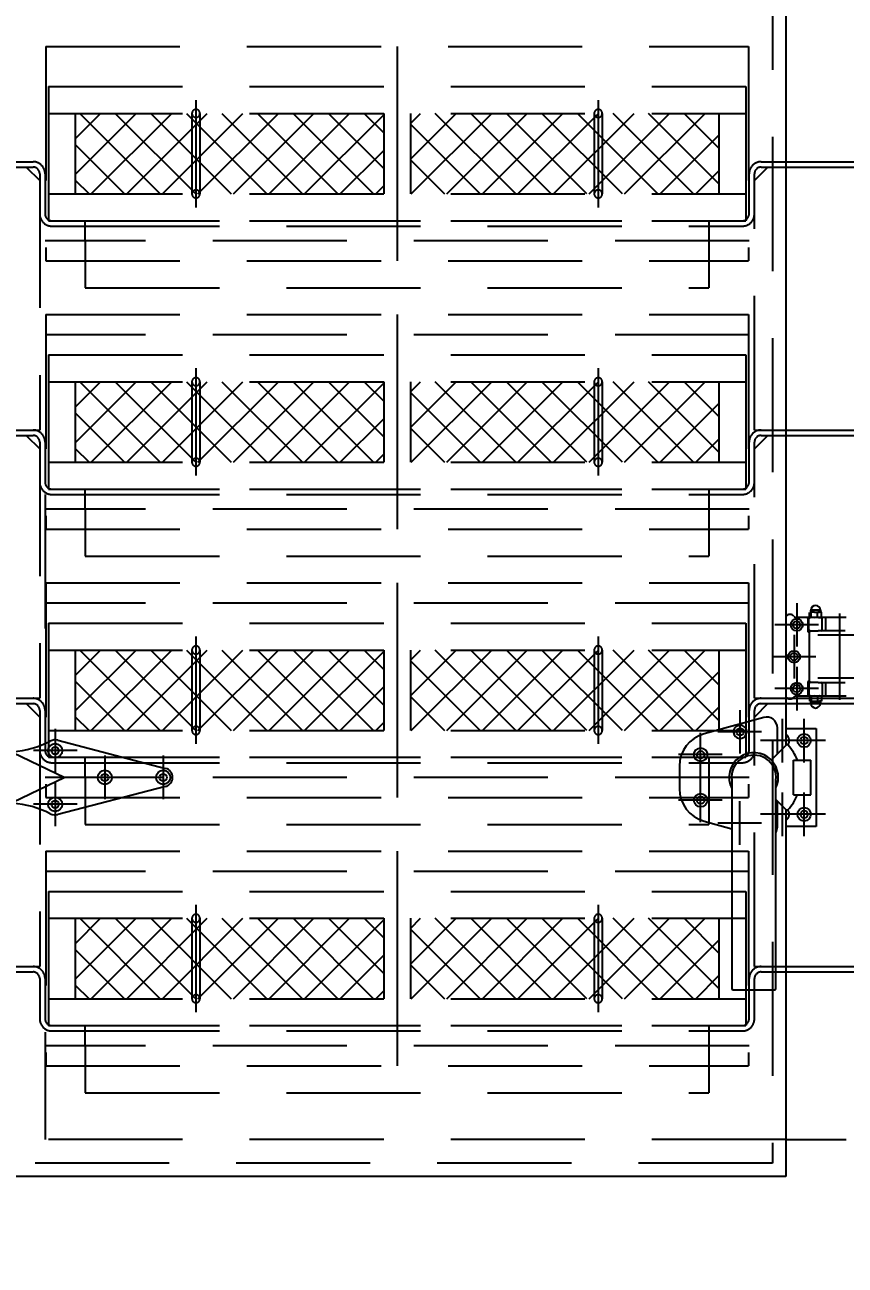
# Model space of a CAD drawing. Header units: inches. Extents: x -500 to 11380, y -200 to 8200.
# Drawn here: x 2205 to 2817, y 4965 to 5889 of the extents above; entities that cross this region are included whole.
import ezdxf

# ---------------------------------------------------------------- set-up
doc = ezdxf.new("R2010")
doc.units = ezdxf.units.IN
doc.header["$LTSCALE"] = 200
doc.linetypes.add('CENTER', pattern=[2, 1.25, -0.25, 0.25, -0.25])
doc.linetypes.add('DASHED', pattern=[0.75, 0.5, -0.25])
for name, color, linetype in [('1轮廓实线层', 7, 'Continuous'), ('3中心线层', 1, 'CENTER'), ('4虚线层', 6, 'DASHED'), ('7标注层', 4, 'Continuous')]:
    doc.layers.add(name, color=color, linetype=linetype)
doc.styles.add('TH_GBDIM', font='romans.shx', dxfattribs={"width": 0.8, "bigfont": 'gbcbig.shx'})
doc.dimstyles.new('TH_GBDIM', dxfattribs={"dimscale": 20, "dimtxt": 3.5, "dimasz": 2.5, "dimexe": 2, "dimexo": 0, "dimgap": 1.5, "dimtad": 1, "dimdec": 1, "dimdsep": 46, "dimtxsty": 'TH_GBDIM', "dimcen": 2.5, "dimclrd": 130, "dimclre": 130, "dimclrt": 3, "dimadec": 0, "dimazin": 2, "dimtfac": 0.714286, "dimtdec": 1, "dimtmove": 0, "dimatfit": 3, "dimfxl": 0, "dimtzin": 0, "dimlwd": -1, "dimlwe": -1, "dimarcsym": 0})

# ---------------------------------------------------------------- blocks, each defined once
blk = doc.blocks.new('*D5')
at = {"layer": '7标注层', "color": 130, "transparency": 16777216}
for p, q in [((2559.97, 7188.32), (3967.33, 7188.32)), ((3927.33, 7138.32), (3927.33, 2828.32)), ((3429.97, 2778.32), (3967.33, 2778.32))]:
    blk.add_line(p, q, dxfattribs=at)
for points in [[(3919, 7138.32), (3935.66, 7138.32), (3927.33, 7188.32)], [(3919, 2828.32), (3935.66, 2828.32), (3927.33, 2778.32)]]:
    blk.add_solid(points, dxfattribs=at)
at = {"layer": 'Defpoints', "color": 0, "transparency": 16777216}
for p in [(2559.97, 7188.32), (3429.97, 2778.32), (3927.33, 2778.32)]:
    blk.add_point(p, dxfattribs=at)
at = {"layer": '7标注层', "color": 3, "transparency": 16777216, "insert": (3862.33, 4983.32), "char_height": 70, "attachment_point": 5, "rotation": 90, "style": 'TH_GBDIM'}
blk.add_mtext('4410', dxfattribs=at)

msp = doc.modelspace()

# ---------------------------------------------------------------- hatches: boundary and pattern name
at = {"layer": '4虚线层'}
h = msp.add_hatch(dxfattribs=at)
h.set_pattern_fill('多孔材料', color=256, scale=15)
h.set_pattern_definition([(45, (2081.204, 5351.455), (-13.25825, 13.25825), []), (135, (2081.204, 5351.455), (-13.25825, -13.25825), [])])
h.paths.add_polyline_path([(2242.47, 5823.32), (2242.47, 5763.32), (2472.47, 5763.32), (2472.47, 5823.32)])
h.paths.add_polyline_path([(2492.47, 5823.32), (2492.47, 5763.32), (2722.47, 5763.32), (2722.47, 5823.32)])
h = msp.add_hatch(dxfattribs=at)
h.set_pattern_fill('多孔材料', color=256, scale=15)
h.set_pattern_definition([(45, (2081.204, 5151.455), (-13.25825, 13.25825), []), (135, (2081.204, 5151.455), (-13.25825, -13.25825), [])])
h.paths.add_polyline_path([(2242.47, 5623.32), (2242.47, 5563.32), (2472.47, 5563.32), (2472.47, 5623.32)])
h.paths.add_polyline_path([(2492.47, 5623.32), (2492.47, 5563.32), (2722.47, 5563.32), (2722.47, 5623.32)])
h = msp.add_hatch(dxfattribs=at)
h.set_pattern_fill('多孔材料', color=256, scale=15)
h.set_pattern_definition([(45, (2081.204, 4951.455), (-13.25825, 13.25825), []), (135, (2081.204, 4951.455), (-13.25825, -13.25825), [])])
h.paths.add_polyline_path([(2242.47, 5423.32), (2242.47, 5363.32), (2472.47, 5363.32), (2472.47, 5423.32)])
h.paths.add_polyline_path([(2492.47, 5423.32), (2492.47, 5363.32), (2722.47, 5363.32), (2722.47, 5423.32)])
h = msp.add_hatch(dxfattribs=at)
h.set_pattern_fill('多孔材料', color=256, scale=15)
h.set_pattern_definition([(45, (2081.204, 4751.455), (-13.25825, 13.25825), []), (135, (2081.204, 4751.455), (-13.25825, -13.25825), [])])
h.paths.add_polyline_path([(2242.47, 5223.32), (2242.47, 5163.32), (2472.47, 5163.32), (2472.47, 5223.32)])
h.paths.add_polyline_path([(2492.47, 5223.32), (2492.47, 5163.32), (2722.47, 5163.32), (2722.47, 5223.32)])

# ---------------------------------------------------------------- linework, layer by layer
at = {"layer": '1轮廓实线层', "color": 0}
for p, q in [((2772.47, 6244.37), (2772.47, 5352.26)), ((2788.82, 5447.57), (2780.62, 5447.57)), ((2788.82, 5446.87), (2788.82, 5447.57)), ((2790.22, 5447.57), (2788.82, 5447.57)), ((2788.82, 5446.87), (2788.82, 5436.87)), ((2789.52, 5438.27), (2789.52, 5446.87)), ((2790.02, 5447.79), (2790.02, 5451.34)), ((2798.81, 5447.57), (2790.22, 5447.57)), ((2790.32, 5451.49), (2790.52, 5451.57)), ((2790.52, 5447.57), (2790.32, 5447.64)), ((2790.7, 5451.57), (2790.34, 5451.45)), ((2790.34, 5447.68), (2790.7, 5447.57)), ((2790.7, 5451.57), (2790.52, 5451.57)), ((2791.37, 5451.34), (2790.7, 5451.57)), ((2793.62, 5451.57), (2790.7, 5451.57)), ((2790.7, 5447.57), (2791.37, 5447.79)), ((2790.92, 5451.57), (2790.92, 5452.97)), ((2798.12, 5452.97), (2790.92, 5452.97)), ((2793.62, 5451.57), (2791.37, 5451.34)), ((2791.37, 5447.79), (2791.37, 5451.34)), ((2791.37, 5447.79), (2793.62, 5447.57)), ((2795.87, 5451.34), (2793.62, 5451.57)), ((2793.62, 5451.57), (2797.44, 5451.57)), ((2793.62, 5447.57), (2795.87, 5447.79)), ((2795.87, 5447.79), (2795.87, 5451.34)), ((2798.52, 5451.57), (2797.44, 5451.57)), ((2798.12, 5452.97), (2798.12, 5451.57)), ((2798.52, 5451.57), (2798.72, 5451.49)), ((2798.72, 5447.64), (2798.52, 5447.57)), ((2798.7, 5451.45), (2799.02, 5451.34)), ((2799.02, 5447.79), (2798.7, 5447.68)), ((2800.78, 5447.57), (2798.81, 5447.57)), ((2799.02, 5447.79), (2799.02, 5451.34)), ((2799.51, 5438.27), (2799.51, 5446.87)), ((2802.18, 5447.57), (2800.78, 5447.57)), ((2802.18, 5446.87), (2802.18, 5447.57)), ((2817.47, 5447.57), (2802.18, 5447.57)), ((2802.18, 5438.27), (2802.18, 5446.87)), ((2790.22, 5437.57), (2796.54, 5437.57)), ((2816.63, 5437.57), (2796.54, 5437.57)), ((2788.82, 5436.87), (2790.02, 5436.87)), ((2790.02, 5399.77), (2790.02, 5436.87)), ((2788.82, 5399.77), (2788.82, 5389.77)), ((2790.02, 5399.77), (2788.82, 5399.77)), ((2789.52, 5398.37), (2789.52, 5389.77)), ((2796.54, 5399.07), (2790.22, 5399.07)), ((2796.54, 5399.07), (2816.63, 5399.07)), ((2799.51, 5398.37), (2799.51, 5389.77)), ((2802.18, 5389.77), (2802.18, 5398.37)), ((2780.62, 5389.07), (2788.82, 5389.07)), ((2789.52, 5389.77), (2788.82, 5389.77)), ((2788.82, 5389.77), (2788.82, 5389.07)), ((2788.82, 5389.07), (2790.22, 5389.07)), ((2790.02, 5388.84), (2790.02, 5385.29)), ((2790.22, 5389.07), (2798.81, 5389.07)), ((2790.32, 5388.99), (2790.52, 5389.07)), ((2790.52, 5385.07), (2790.32, 5385.14)), ((2790.7, 5389.07), (2790.34, 5388.95)), ((2790.34, 5385.18), (2790.7, 5385.07)), ((2790.52, 5385.07), (2790.7, 5385.07)), ((2791.37, 5388.84), (2790.7, 5389.07)), ((2790.7, 5385.07), (2791.37, 5385.29)), ((2790.7, 5385.07), (2793.62, 5385.07)), ((2790.92, 5383.67), (2790.92, 5385.07)), ((2790.92, 5383.67), (2792.06, 5383.67)), ((2793.62, 5389.07), (2791.37, 5388.84)), ((2791.37, 5388.84), (2791.37, 5385.29)), ((2791.37, 5385.29), (2793.62, 5385.07)), ((2792.06, 5383.67), (2798.12, 5383.67)), ((2795.87, 5388.84), (2793.62, 5389.07)), ((2793.62, 5385.07), (2795.87, 5385.29)), ((2793.62, 5385.07), (2797.44, 5385.07)), ((2795.87, 5388.84), (2795.87, 5385.29)), ((2798.52, 5385.07), (2797.44, 5385.07)), ((2798.12, 5385.07), (2798.12, 5383.67)), ((2798.52, 5389.07), (2798.72, 5388.99)), ((2798.72, 5385.14), (2798.52, 5385.07)), ((2798.7, 5388.95), (2799.02, 5388.84)), ((2799.02, 5385.29), (2798.7, 5385.18)), ((2798.81, 5389.07), (2800.78, 5389.07)), ((2799.02, 5388.84), (2799.02, 5385.29)), ((2800.78, 5389.07), (2802.18, 5389.07)), ((2802.18, 5389.07), (2802.18, 5389.77)), ((2802.18, 5389.07), (2817.47, 5389.07)), ((2755.91, 5373.04), (2711.42, 5360.86)), ((2766.02, 5345.82), (2766.02, 5365.33)), ((2772.47, 5364.82), (2794.97, 5364.82)), ((2794.97, 5364.82), (2794.97, 5291.82)), ((2229.55, 5356.06), (2309.79, 5335.09)), ((2195.86, 5346.99), (2234.64, 5328.32)), ((2772.55, 5352.35), (2761.41, 5341.21)), ((2693.02, 5336.74), (2693.02, 5319.89)), ((2777.97, 5341.32), (2790.97, 5341.32)), ((2777.97, 5315.32), (2777.97, 5341.32)), ((2790.97, 5315.32), (2790.97, 5341.32)), ((2234.64, 5328.32), (2195.86, 5309.64)), ((2732.01, 5326.19), (2732.02, 5326.06)), ((2309.79, 5321.54), (2229.55, 5300.58)), ((2732.02, 5326.06), (2732.02, 5170.94)), ((2765.02, 5170.94), (2765.02, 5326.06)), ((2765.02, 5311.82), (2772.55, 5304.28)), ((2766.02, 5291.3), (2766.02, 5310.82)), ((2777.97, 5315.32), (2790.97, 5315.32)), ((2772.47, 5304.37), (2772.47, 5030.82)), ((2788.57, 5301.71), (2788.57, 5299.92)), ((2711.42, 5295.78), (2732.02, 5290.13)), ((2794.97, 5291.82), (2772.47, 5291.82)), ((2733.02, 5169.94), (2764.02, 5169.94)), ((2772.47, 5058.32), (2817.47, 5058.32)), ((2772.47, 5030.82), (2192.47, 5030.82))]:
    msp.add_line(p, q, dxfattribs=at)
for centre, radius in [((2780.47, 5442.07), 4.5), ((2780.47, 5442.07), 2.75), ((2778.47, 5418.32), 4.5), ((2778.47, 5418.32), 2.75), ((2780.47, 5394.57), 4.5), ((2780.47, 5394.57), 2.75), ((2738.27, 5362.32), 2.75), ((2785.97, 5355.82), 5), ((2785.97, 5355.82), 2.75), ((2227.52, 5348.32), 5.3), ((2227.52, 5348.32), 2.75), ((2708.83, 5345.32), 5), ((2708.83, 5345.32), 2.75), ((2264.52, 5328.32), 5.3), ((2264.52, 5328.32), 2.75), ((2308.02, 5328.32), 5.3), ((2308.02, 5328.32), 2.75), ((2227.52, 5308.32), 5.3), ((2227.52, 5308.32), 2.75), ((2708.83, 5311.32), 5), ((2708.83, 5311.32), 2.75), ((2785.97, 5300.82), 5), ((2785.97, 5300.82), 2.75)]:
    msp.add_circle(centre, radius, dxfattribs=at)
for centre, radius, start, end in [((2794.52, 5452.97), 3.6, 0, 180), ((2775.48, 5445.82), 4, 42.73211, 138.92329), ((2780.62, 5450.57), 3, 222.73211, 270), ((2790.22, 5446.87), 0.7, 90, 180), ((2798.81, 5446.87), 0.699, 359.94313, 89.93477), ((2790.22, 5438.27), 0.7, 180, 270), ((2790.72, 5436.87), 0.7, 90, 180), ((2798.81, 5438.26), 0.699, 270.06523, 0.05687), ((2790.22, 5398.37), 0.7, 90, 180), ((2790.72, 5399.77), 0.7, 180, 270), ((2798.81, 5398.37), 0.699, 359.94313, 89.93477), ((2775.48, 5390.82), 4, 221.07671, 317.26789), ((2780.62, 5386.07), 3, 90, 137.26789), ((2790.22, 5389.77), 0.7, 180, 270), ((2794.52, 5383.67), 3.6, 180, 0), ((2798.81, 5389.76), 0.699, 270.06523, 0.06662), ((2758.02, 5365.33), 8, 0, 105.32151), ((2738.27, 5362.32), 5, 125.66757, 84.97545), ((2191.63, 5417.57), 70, 273.42823, 297.39936), ((2227.52, 5348.32), 8, 75.35676, 117.39936), ((2718.02, 5336.74), 25, 105.32151, 180), ((2769.97, 5355.82), 5, 318.81546, 59.99978), ((2769.97, 5355.82), 2.75, 335.38086, 24.61914), ((2748.52, 5328.32), 18.48, 45, 206.78207), ((2748.52, 5328.32), 16.64, 352.66867, 187.33133), ((2773.26, 5351.64), 1, 43.31459, 135), ((2748.52, 5328.32), 35, 21.80375, 43.31459), ((2748.52, 5328.32), 18.22, 334.89813, 41.85391), ((2308.02, 5328.32), 7, 284.64324, 75.35676), ((2718.02, 5319.89), 25, 180, 254.67849), ((2191.63, 5239.07), 70, 62.60064, 86.57177), ((2748.52, 5328.32), 35, 316.68541, 338.19625), ((2227.52, 5308.32), 8, 242.60064, 284.64324), ((2769.97, 5300.82), 5, 300.00022, 41.18476), ((2769.97, 5300.82), 2.75, 335.38086, 24.61914), ((2773.26, 5304.99), 1, 225, 316.68541), ((2758.02, 5291.3), 8, 331.04498, 0), ((2733.02, 5170.94), 1, 180, 270), ((2764.02, 5170.94), 1, 270, 0)]:
    msp.add_arc(centre, radius, start, end, dxfattribs=at)
at = {"layer": '1轮廓实线层', "color": 0, "extrusion": (0, 0, -1)}
for centre, major_axis, start_param, end_param in [((2800.78, 5438.27), (1.4, 0), 0, 0.523599), ((2800.78, 5398.37), (-1.4, 0), 2.617994, 3.141593)]:
    msp.add_ellipse(centre, major_axis=major_axis, ratio=0.99788, start_param=start_param, end_param=end_param, dxfattribs=at)
at = {"layer": '1轮廓实线层', "color": 0}
for points, knots in [([(2797.44, 5451.57), (2797.05, 5451.54), (2796.52, 5451.51), (2796, 5451.37), (2795.87, 5451.34)], [0, 0, 0, 0, 0.746922, 1, 1, 1, 1]), ([(2795.87, 5447.79), (2796, 5447.76), (2796.52, 5447.62), (2797.05, 5447.59), (2797.44, 5447.57)], [0, 0, 0, 0, 0.25307, 1, 1, 1, 1]), ([(2799.02, 5451.34), (2799.01, 5451.34), (2798.49, 5451.48), (2797.96, 5451.52), (2797.44, 5451.57)], [0, 0, 0, 0, 0.027012, 1, 1, 1, 1]), ([(2797.44, 5447.57), (2797.96, 5447.61), (2798.49, 5447.65), (2799.01, 5447.79), (2799.02, 5447.79)], [0, 0, 0, 0, 0.972988, 1, 1, 1, 1]), ([(2797.44, 5389.07), (2796.93, 5389.02), (2796.4, 5388.98), (2795.88, 5388.84), (2795.87, 5388.84)], [0, 0, 0, 0, 0.973025, 1, 1, 1, 1]), ([(2795.87, 5385.29), (2795.88, 5385.29), (2796.4, 5385.15), (2796.93, 5385.11), (2797.44, 5385.07)], [0, 0, 0, 0, 0.026975, 1, 1, 1, 1]), ([(2799.02, 5388.84), (2798.89, 5388.87), (2798.37, 5389.01), (2797.84, 5389.04), (2797.44, 5389.07)], [0, 0, 0, 0, 0.25306, 1, 1, 1, 1]), ([(2797.44, 5385.07), (2797.84, 5385.09), (2798.37, 5385.12), (2798.89, 5385.26), (2799.02, 5385.29)], [0, 0, 0, 0, 0.746947, 1, 1, 1, 1]), ([(2735.36, 5366.38), (2735.39, 5366.4), (2735.83, 5366.7), (2736.85, 5367.12), (2737.98, 5367.34), (2738.63, 5367.3), (2738.71, 5367.3)], [0, 0, 0, 0, 0.035873, 0.44967, 0.927062, 1, 1, 1, 1]), ([(2761.41, 5341.21), (2761.42, 5341.2), (2761.43, 5341.18), (2761.56, 5341.06), (2761.74, 5340.88), (2761.93, 5340.67), (2762.05, 5340.53), (2762.09, 5340.47)], [0, 0, 0, 0, 0.21435, 0.428708, 0.643211, 0.857728, 1, 1, 1, 1]), ([(2765.02, 5326.06), (2765.02, 5326.08), (2765.02, 5326.12), (2765.03, 5326.16), (2765.03, 5326.19)], [0, 0, 0, 0, 0.354179, 1, 1, 1, 1])]:
    msp.add_open_spline(points, degree=3, knots=knots, dxfattribs=at)
at = {"layer": '3中心线层'}
for p, q in [((2482.47, 5873.32), (2482.47, 5713.32)), ((2332.47, 5833.32), (2332.47, 5753.32)), ((2632.47, 5833.32), (2632.47, 5753.32)), ((2482.47, 5673.32), (2482.47, 5513.32)), ((2332.47, 5633.32), (2332.47, 5553.32)), ((2632.47, 5633.32), (2632.47, 5553.32)), ((2482.47, 5473.32), (2482.47, 5313.32)), ((2780.47, 5458.32), (2780.47, 5425.82)), ((2812.47, 5450.57), (2812.47, 5418.07)), ((2796.72, 5442.07), (2764.22, 5442.07)), ((2332.47, 5433.32), (2332.47, 5353.32)), ((2632.47, 5433.32), (2632.47, 5353.32)), ((2778.47, 5434.57), (2778.47, 5402.07)), ((2828.72, 5434.32), (2796.22, 5434.32)), ((2794.72, 5418.32), (2762.22, 5418.32)), ((2780.47, 5410.82), (2780.47, 5378.32)), ((2812.47, 5418.57), (2812.47, 5386.07)), ((2828.72, 5402.32), (2796.22, 5402.32)), ((2796.72, 5394.57), (2764.22, 5394.57)), ((2738.02, 5378.57), (2738.02, 5346.07)), ((2227.52, 5364.57), (2227.52, 5332.07)), ((2769.72, 5372.07), (2769.72, 5339.57)), ((2785.72, 5372.07), (2785.72, 5339.57)), ((2708.58, 5361.57), (2708.58, 5329.07)), ((2754.27, 5362.32), (2721.77, 5362.32)), ((2785.97, 5355.82), (2753.47, 5355.82)), ((2801.97, 5355.82), (2769.47, 5355.82)), ((2243.77, 5348.32), (2211.27, 5348.32)), ((2724.83, 5345.32), (2692.33, 5345.32)), ((2264.52, 5344.57), (2264.52, 5312.07)), ((2308.02, 5344.57), (2308.02, 5312.07)), ((2280.77, 5328.32), (2248.27, 5328.32)), ((2308.27, 5328.32), (2275.77, 5328.32)), ((2708.58, 5327.57), (2708.58, 5295.07)), ((2227.52, 5324.57), (2227.52, 5292.07)), ((2769.72, 5317.07), (2769.72, 5284.57)), ((2785.72, 5317.07), (2785.72, 5284.57)), ((2243.77, 5308.32), (2211.27, 5308.32)), ((2724.83, 5311.32), (2692.33, 5311.32)), ((2738.02, 5278.07), (2738.02, 5310.57)), ((2785.97, 5300.82), (2753.47, 5300.82)), ((2801.97, 5300.82), (2769.47, 5300.82)), ((2754.27, 5294.32), (2721.77, 5294.32)), ((2482.47, 5273.32), (2482.47, 5113.32)), ((2332.47, 5233.32), (2332.47, 5153.32)), ((2632.47, 5233.32), (2632.47, 5153.32))]:
    msp.add_line(p, q, dxfattribs=at)
at = {"layer": '4虚线层'}
for p, q in [((2762.47, 6555.82), (2762.47, 5040.82)), ((2220.47, 5873.32), (2220.47, 5713.32)), ((2220.47, 5873.32), (2744.47, 5873.32)), ((2744.47, 5873.32), (2744.47, 5713.32)), ((2222.47, 5843.32), (2222.47, 5743.32)), ((2222.47, 5843.32), (2742.47, 5843.32)), ((2742.47, 5843.32), (2742.47, 5743.32)), ((2222.47, 5823.32), (2742.47, 5823.32)), ((2242.47, 5823.32), (2242.47, 5763.32)), ((2329.47, 5823.32), (2329.47, 5763.32)), ((2335.47, 5823.32), (2335.47, 5763.32)), ((2472.47, 5823.32), (2472.47, 5763.32)), ((2492.47, 5823.32), (2492.47, 5763.32)), ((2629.47, 5823.32), (2629.47, 5763.32)), ((2635.47, 5823.32), (2635.47, 5763.32)), ((2722.47, 5823.32), (2722.47, 5763.32)), ((2222.47, 5763.32), (2742.47, 5763.32)), ((2222.47, 5743.32), (2742.47, 5743.32)), ((2220.47, 5713.32), (2744.47, 5713.32)), ((2220.47, 5673.32), (2220.47, 5513.32)), ((2220.47, 5673.32), (2744.47, 5673.32)), ((2744.47, 5673.32), (2744.47, 5513.32)), ((2222.47, 5643.32), (2222.47, 5543.32)), ((2222.47, 5643.32), (2742.47, 5643.32)), ((2742.47, 5643.32), (2742.47, 5543.32)), ((2222.47, 5623.32), (2742.47, 5623.32)), ((2242.47, 5623.32), (2242.47, 5563.32)), ((2329.47, 5623.32), (2329.47, 5563.32)), ((2335.47, 5623.32), (2335.47, 5563.32)), ((2472.47, 5623.32), (2472.47, 5563.32)), ((2492.47, 5623.32), (2492.47, 5563.32)), ((2629.47, 5623.32), (2629.47, 5563.32)), ((2635.47, 5623.32), (2635.47, 5563.32)), ((2722.47, 5623.32), (2722.47, 5563.32)), ((2222.47, 5563.32), (2742.47, 5563.32)), ((2222.47, 5543.32), (2742.47, 5543.32)), ((2220.47, 5513.32), (2744.47, 5513.32)), ((2220.47, 5473.32), (2220.47, 5313.32)), ((2220.47, 5473.32), (2744.47, 5473.32)), ((2744.47, 5473.32), (2744.47, 5313.32)), ((2222.47, 5443.32), (2222.47, 5343.32)), ((2222.47, 5443.32), (2742.47, 5443.32)), ((2742.47, 5443.32), (2742.47, 5343.32)), ((2222.47, 5423.32), (2742.47, 5423.32)), ((2242.47, 5423.32), (2242.47, 5363.32)), ((2329.47, 5423.32), (2329.47, 5363.32)), ((2335.47, 5423.32), (2335.47, 5363.32)), ((2472.47, 5423.32), (2472.47, 5363.32)), ((2492.47, 5423.32), (2492.47, 5363.32)), ((2629.47, 5423.32), (2629.47, 5363.32)), ((2635.47, 5423.32), (2635.47, 5363.32)), ((2722.47, 5423.32), (2722.47, 5363.32)), ((2222.47, 5363.32), (2742.47, 5363.32)), ((2222.47, 5343.32), (2742.47, 5343.32)), ((2220.47, 5313.32), (2744.47, 5313.32)), ((2220.47, 5273.32), (2220.47, 5113.32)), ((2220.47, 5273.32), (2744.47, 5273.32)), ((2744.47, 5273.32), (2744.47, 5113.32)), ((2222.47, 5243.32), (2222.47, 5143.32)), ((2222.47, 5243.32), (2742.47, 5243.32)), ((2742.47, 5243.32), (2742.47, 5143.32)), ((2222.47, 5223.32), (2742.47, 5223.32)), ((2242.47, 5223.32), (2242.47, 5163.32)), ((2329.47, 5223.32), (2329.47, 5163.32)), ((2335.47, 5223.32), (2335.47, 5163.32)), ((2472.47, 5223.32), (2472.47, 5163.32)), ((2492.47, 5223.32), (2492.47, 5163.32)), ((2629.47, 5223.32), (2629.47, 5163.32)), ((2635.47, 5223.32), (2635.47, 5163.32)), ((2722.47, 5223.32), (2722.47, 5163.32)), ((2222.47, 5163.32), (2742.47, 5163.32)), ((2222.47, 5143.32), (2742.47, 5143.32)), ((2220.47, 5113.32), (2744.47, 5113.32)), ((2772.47, 5058.32), (2192.47, 5058.32)), ((2762.47, 5040.82), (2202.47, 5040.82))]:
    msp.add_line(p, q, dxfattribs=at)
at = {"layer": '4虚线层', "color": 6}
for p, q in [((2169.97, 5787.32), (2210.97, 5787.32)), ((2169.97, 5783.32), (2210.97, 5783.32)), ((2205.97, 5783.32), (2215.97, 5773.32)), ((2758.97, 5783.32), (2748.97, 5773.32)), ((2753.97, 5787.32), (2835.97, 5787.32)), ((2753.97, 5783.32), (2835.97, 5783.32)), ((2215.97, 5778.32), (2215.97, 5587.32)), ((2219.97, 5778.32), (2219.97, 5748.32)), ((2744.97, 5748.32), (2744.97, 5778.32)), ((2748.97, 5587.32), (2748.97, 5778.32)), ((2224.97, 5743.32), (2249.97, 5743.32)), ((2249.97, 5743.32), (2714.97, 5743.32)), ((2249.97, 5728.32), (2249.97, 5743.32)), ((2714.97, 5743.32), (2739.97, 5743.32)), ((2714.97, 5743.32), (2714.97, 5728.32)), ((2224.97, 5739.32), (2249.97, 5739.32)), ((2249.97, 5739.32), (2714.97, 5739.32)), ((2714.97, 5739.32), (2739.97, 5739.32)), ((2744.97, 5728.32), (2219.97, 5728.32)), ((2249.97, 5728.32), (2249.97, 5693.32)), ((2714.97, 5728.32), (2714.97, 5693.32)), ((2249.97, 5693.32), (2714.97, 5693.32)), ((2744.97, 5658.32), (2219.97, 5658.32)), ((2169.97, 5587.32), (2215.97, 5587.32)), ((2748.97, 5587.32), (2840.97, 5587.32)), ((2169.97, 5583.32), (2210.97, 5583.32)), ((2205.97, 5583.32), (2215.97, 5573.32)), ((2215.97, 5578.32), (2215.97, 5387.32)), ((2219.97, 5578.32), (2219.97, 5548.32)), ((2744.97, 5548.32), (2744.97, 5578.32)), ((2758.97, 5583.32), (2748.97, 5573.32)), ((2748.97, 5387.32), (2748.97, 5578.32)), ((2753.97, 5583.32), (2835.97, 5583.32)), ((2219.97, 5539.32), (2219.97, 5389.32)), ((2224.97, 5543.32), (2249.97, 5543.32)), ((2224.97, 5539.32), (2249.97, 5539.32)), ((2249.97, 5543.32), (2714.97, 5543.32)), ((2249.97, 5528.32), (2249.97, 5543.32)), ((2249.97, 5539.32), (2714.97, 5539.32)), ((2714.97, 5543.32), (2739.97, 5543.32)), ((2714.97, 5543.32), (2714.97, 5528.32)), ((2714.97, 5539.32), (2739.97, 5539.32)), ((2744.97, 5528.32), (2219.97, 5528.32)), ((2249.97, 5528.32), (2249.97, 5493.32)), ((2714.97, 5528.32), (2714.97, 5493.32)), ((2249.97, 5493.32), (2714.97, 5493.32)), ((2744.97, 5458.32), (2219.97, 5458.32)), ((2169.97, 5387.32), (2215.97, 5387.32)), ((2169.97, 5383.32), (2210.97, 5383.32)), ((2205.97, 5383.32), (2215.97, 5373.32)), ((2748.97, 5387.32), (2840.97, 5387.32)), ((2758.97, 5383.32), (2748.97, 5373.32)), ((2753.97, 5383.32), (2835.97, 5383.32)), ((2215.97, 5378.32), (2215.97, 5187.32)), ((2219.97, 5378.32), (2219.97, 5348.32)), ((2744.97, 5348.32), (2744.97, 5378.32)), ((2748.97, 5187.32), (2748.97, 5378.32)), ((2224.97, 5343.32), (2249.97, 5343.32)), ((2224.97, 5339.32), (2249.97, 5339.32)), ((2249.97, 5343.32), (2714.97, 5343.32)), ((2249.97, 5328.32), (2249.97, 5343.32)), ((2249.97, 5339.32), (2714.97, 5339.32)), ((2714.97, 5343.32), (2739.97, 5343.32)), ((2714.97, 5343.32), (2714.97, 5328.32)), ((2714.97, 5339.32), (2739.97, 5339.32)), ((2744.97, 5328.32), (2219.97, 5328.32)), ((2249.97, 5328.32), (2249.97, 5293.32)), ((2714.97, 5328.32), (2714.97, 5293.32)), ((2249.97, 5293.32), (2714.97, 5293.32)), ((2744.97, 5258.32), (2219.97, 5258.32)), ((2169.97, 5187.32), (2215.97, 5187.32)), ((2169.97, 5183.32), (2210.97, 5183.32)), ((2215.97, 5178.32), (2215.97, 5148.32)), ((2219.97, 5178.32), (2219.97, 5148.32)), ((2744.97, 5148.32), (2744.97, 5178.32)), ((2748.97, 5187.32), (2840.97, 5187.32)), ((2748.97, 5148.32), (2748.97, 5178.32)), ((2753.97, 5183.32), (2835.97, 5183.32)), ((2224.97, 5143.32), (2249.97, 5143.32)), ((2249.97, 5143.32), (2714.97, 5143.32)), ((2249.97, 5128.32), (2249.97, 5143.32)), ((2714.97, 5143.32), (2739.97, 5143.32)), ((2714.97, 5143.32), (2714.97, 5128.32)), ((2219.97, 5138.32), (2219.97, 5058.32)), ((2224.97, 5139.32), (2249.97, 5139.32)), ((2249.97, 5139.32), (2714.97, 5139.32)), ((2714.97, 5139.32), (2739.97, 5139.32)), ((2744.97, 5128.32), (2219.97, 5128.32)), ((2249.97, 5128.32), (2249.97, 5093.32)), ((2714.97, 5128.32), (2714.97, 5093.32)), ((2249.97, 5093.32), (2714.97, 5093.32))]:
    msp.add_line(p, q, dxfattribs=at)
at = {"layer": '4虚线层'}
for centre, start, end in [((2332.47, 5823.32), 0, 180), ((2632.47, 5823.32), 0, 180), ((2332.47, 5823.32), 180, 0), ((2632.47, 5823.32), 180, 0), ((2332.47, 5763.32), 0, 180), ((2332.47, 5763.32), 180, 0), ((2632.47, 5763.32), 0, 180), ((2632.47, 5763.32), 180, 0), ((2332.47, 5623.32), 0, 180), ((2332.47, 5623.32), 180, 0), ((2632.47, 5623.32), 0, 180), ((2632.47, 5623.32), 180, 0), ((2332.47, 5563.32), 0, 180), ((2332.47, 5563.32), 180, 0), ((2632.47, 5563.32), 0, 180), ((2632.47, 5563.32), 180, 0), ((2332.47, 5423.32), 0, 180), ((2332.47, 5423.32), 180, 0), ((2632.47, 5423.32), 0, 180), ((2632.47, 5423.32), 180, 0), ((2332.47, 5363.32), 0, 180), ((2332.47, 5363.32), 180, 0), ((2632.47, 5363.32), 0, 180), ((2632.47, 5363.32), 180, 0), ((2332.47, 5223.32), 0, 180), ((2632.47, 5223.32), 0, 180), ((2332.47, 5223.32), 180, 0), ((2632.47, 5223.32), 180, 0), ((2332.47, 5163.32), 0, 180), ((2332.47, 5163.32), 180, 0), ((2632.47, 5163.32), 0, 180), ((2632.47, 5163.32), 180, 0)]:
    msp.add_arc(centre, 3, start, end, dxfattribs=at)
at = {"layer": '4虚线层', "color": 6}
for centre, radius, start, end in [((2210.97, 5778.32), 9, 0, 90), ((2210.97, 5778.32), 5, 0, 90), ((2753.97, 5778.32), 9, 90, 180), ((2753.97, 5778.32), 5, 90, 180), ((2224.97, 5748.32), 9, 180, 270), ((2224.97, 5748.32), 5, 180, 270), ((2739.97, 5748.32), 9, 270, 0), ((2739.97, 5748.32), 5, 270, 0), ((2210.97, 5578.32), 9, 0, 90), ((2753.97, 5578.32), 9, 90, 180), ((2210.97, 5578.32), 5, 0, 90), ((2753.97, 5578.32), 5, 90, 180), ((2224.97, 5548.32), 9, 180, 270), ((2224.97, 5548.32), 5, 180, 270), ((2739.97, 5548.32), 9, 270, 0), ((2739.97, 5548.32), 5, 270, 0), ((2210.97, 5378.32), 9, 0, 90), ((2210.97, 5378.32), 5, 0, 90), ((2753.97, 5378.32), 9, 90, 180), ((2753.97, 5378.32), 5, 90, 180), ((2224.97, 5348.32), 9, 180, 270), ((2224.97, 5348.32), 5, 180, 270), ((2739.97, 5348.32), 9, 270, 0), ((2739.97, 5348.32), 5, 270, 0), ((2210.97, 5178.32), 9, 0, 90), ((2210.97, 5178.32), 5, 0, 90), ((2753.97, 5178.32), 9, 90, 180), ((2753.97, 5178.32), 5, 90, 180), ((2224.97, 5148.32), 9, 180, 270), ((2224.97, 5148.32), 5, 180, 270), ((2739.97, 5148.32), 9, 270, 0), ((2739.97, 5148.32), 5, 270, 0)]:
    msp.add_arc(centre, radius, start, end, dxfattribs=at)

# ---------------------------------------------------------------- dimensions: what is measured, and where the dimension line sits
at = {"layer": '7标注层'}
dim = msp.add_linear_dim(base=(3927.33, 2778.32), p1=(2559.97, 7188.32), p2=(3429.97, 2778.32), angle=90, dimstyle='TH_GBDIM', dxfattribs=at)
dim.commit()
dim.dimension.update_dxf_attribs({"geometry": '*D5', "text_midpoint": (3862.33, 4983.32)})

doc.saveas('drawing.dxf')
